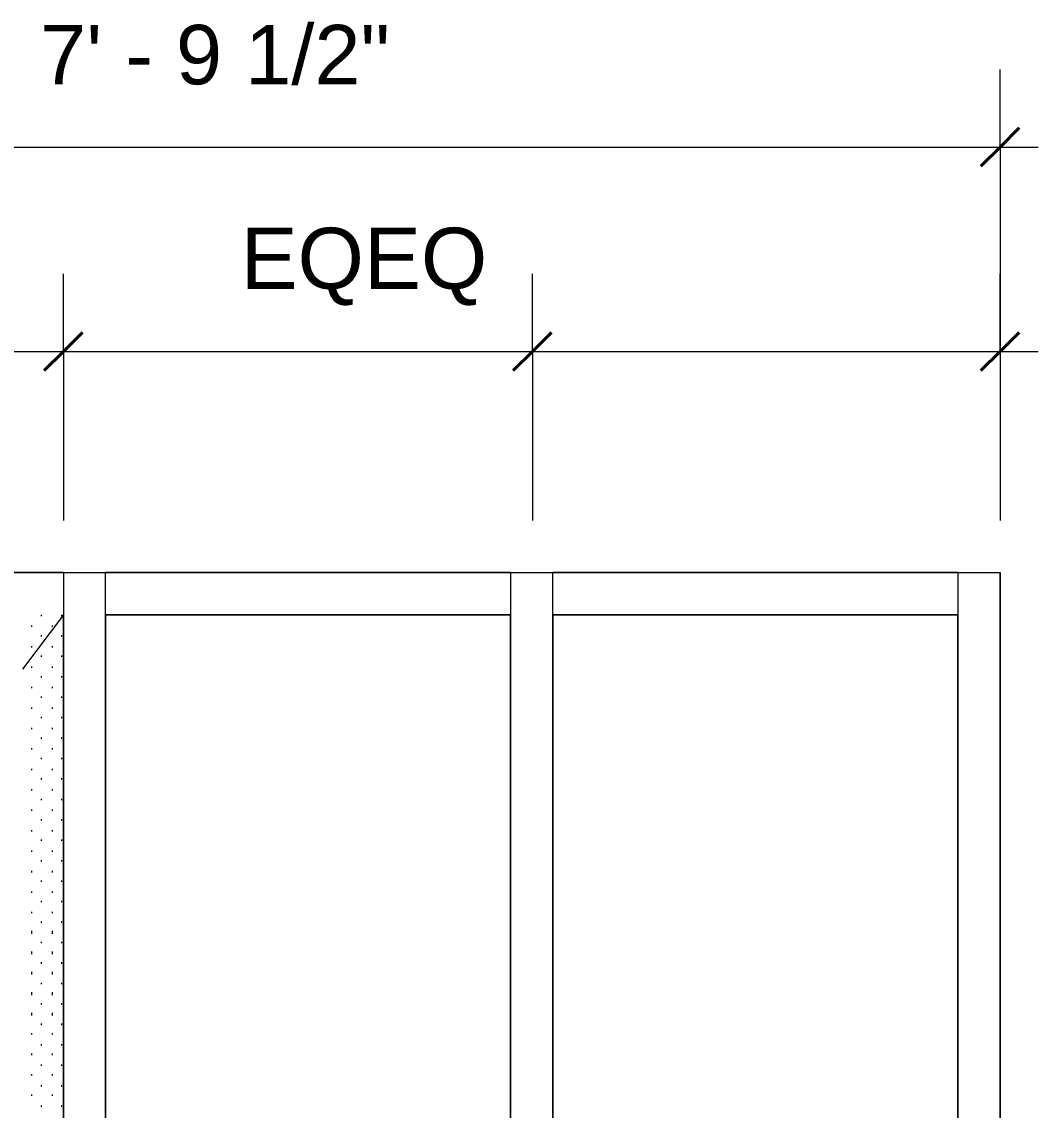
# Model space of a CAD drawing. Header units: inches. Extents: x -6061 to 13621, y -296 to 7483.
# Drawn here: x -5627 to -5567.3, y 671.9 to 735.8 of the extents above; entities that cross this region are included whole.
import ezdxf

# ---------------------------------------------------------------- set-up
doc = ezdxf.new("R2010")
doc.units = ezdxf.units.IN
doc.header["$MEASUREMENT"] = 0
doc.layers.get('0').update_dxf_attribs({"linetype": 'CONTINUOUS'})
doc.styles.add('Arial$001H0', font='arial.ttf')

msp = doc.modelspace()

# ---------------------------------------------------------------- linework, layer by layer
at = {"color": 7, "linetype": 'Continuous', "lineweight": 9, "true_color": 0x000007}
for p, q in [((-5569.5032, 728.47195), (-5569.5032, 733.0371)), ((-5665.29144, 728.47195), (-5567.26067, 728.47195)), ((-5569.5032, 728.47195), (-5569.5032, 706.52715)), ((-5624.52538, 716.45837), (-5624.52538, 721.02353)), ((-5624.52538, 716.45837), (-5624.52538, 721.02353)), ((-5596.97424, 716.45837), (-5596.97424, 721.02353)), ((-5569.5032, 716.45837), (-5569.5032, 721.02353)), ((-5660.5661, 716.45837), (-5622.28284, 716.45837)), ((-5626.76791, 716.45837), (-5596.97424, 716.45837)), ((-5624.52538, 716.45837), (-5624.52538, 706.52715)), ((-5624.52538, 716.45837), (-5624.52538, 706.52715)), ((-5596.97424, 716.45837), (-5567.26067, 716.45837)), ((-5596.97424, 716.45837), (-5596.97424, 706.52715)), ((-5569.5032, 716.45837), (-5569.5032, 706.52715)), ((-5624.52538, 703.48371), (-5660.5661, 703.48371)), ((-5624.52538, 703.48371), (-5622.04257, 703.48371)), ((-5624.52538, 703.48371), (-5624.52538, 607.4552)), ((-5624.52538, 703.48371), (-5624.52538, 701.0009)), ((-5622.04257, 607.4552), (-5622.04257, 703.48371)), ((-5622.04257, 701.0009), (-5622.04257, 703.48371)), ((-5598.25569, 703.48371), (-5622.04257, 703.48371)), ((-5598.25569, 703.48371), (-5598.25569, 701.0009)), ((-5598.25569, 703.48371), (-5595.77289, 703.48371)), ((-5598.25569, 703.48371), (-5598.25569, 607.4552)), ((-5595.77289, 701.0009), (-5595.77289, 703.48371)), ((-5571.98601, 703.48371), (-5595.77289, 703.48371)), ((-5595.77289, 607.4552), (-5595.77289, 703.48371)), ((-5571.98601, 703.48371), (-5571.98601, 701.0009)), ((-5571.98601, 703.48371), (-5569.5032, 703.48371)), ((-5571.98601, 703.48371), (-5571.98601, 607.4552)), ((-5569.5032, 607.4552), (-5569.5032, 703.48371)), ((-5624.52538, 701.0009), (-5626.92809, 697.79728)), ((-5624.52538, 607.4552), (-5624.52538, 701.0009)), ((-5598.25569, 701.0009), (-5622.04257, 701.0009)), ((-5622.04257, 701.0009), (-5622.04257, 609.93801)), ((-5622.04257, 701.0009), (-5598.25569, 701.0009)), ((-5598.25569, 609.93801), (-5598.25569, 701.0009)), ((-5595.77289, 701.0009), (-5571.98601, 701.0009)), ((-5571.98601, 701.0009), (-5595.77289, 701.0009)), ((-5595.77289, 701.0009), (-5595.77289, 609.93801)), ((-5571.98601, 609.93801), (-5571.98601, 701.0009))]:
    msp.add_line(p, q, dxfattribs=at)
at = {"color": 7, "linetype": 'Continuous', "lineweight": 40, "true_color": 0x000007}
for p, q in [((-5569.5032, 728.47195), (-5568.38194, 729.59321)), ((-5569.5032, 728.47195), (-5570.62447, 727.35068)), ((-5624.52538, 716.45837), (-5623.40411, 717.57964)), ((-5624.52538, 716.45837), (-5623.40411, 717.57964)), ((-5596.97424, 716.45837), (-5595.85298, 717.57964)), ((-5569.5032, 716.45837), (-5568.38194, 717.57964)), ((-5624.52538, 716.45837), (-5625.64664, 715.3371)), ((-5624.52538, 716.45837), (-5625.64664, 715.3371)), ((-5596.97424, 716.45837), (-5598.09551, 715.3371)), ((-5569.5032, 716.45837), (-5570.62447, 715.3371))]:
    msp.add_line(p, q, dxfattribs=at)
at = {"color": 7, "linetype": 'Continuous', "lineweight": 18, "true_color": 0x000007}
for p, q in [((-5663.0489, 703.48371), (-5569.5032, 703.48371)), ((-5569.5032, 703.48371), (-5569.5032, 607.4552))]:
    msp.add_line(p, q, dxfattribs=at)
at = {"color": 7, "linetype": 'Continuous', "lineweight": 9, "true_color": 0xffffff}
for p, q in [((-5625.80682, 700.92081), (-5625.80682, 701.0009)), ((-5624.60547, 700.92081), (-5624.60547, 701.0009)), ((-5626.36746, 700.28009), (-5626.36746, 700.36018)), ((-5625.1661, 700.28009), (-5625.1661, 700.36018)), ((-5625.80682, 699.71946), (-5625.80682, 699.79955)), ((-5624.60547, 699.71946), (-5624.60547, 699.79955)), ((-5626.36746, 699.07873), (-5626.36746, 699.15882)), ((-5625.1661, 699.07873), (-5625.1661, 699.15882)), ((-5625.80682, 698.5181), (-5625.80682, 698.59819)), ((-5624.60547, 698.5181), (-5624.60547, 698.59819)), ((-5626.36746, 697.87738), (-5626.36746, 697.95747)), ((-5625.1661, 697.87738), (-5625.1661, 697.95747)), ((-5625.80682, 697.31674), (-5625.80682, 697.39683)), ((-5624.60547, 697.31674), (-5624.60547, 697.39683)), ((-5626.36746, 696.67602), (-5626.36746, 696.75611)), ((-5625.1661, 696.67602), (-5625.1661, 696.75611)), ((-5625.80682, 696.11538), (-5625.80682, 696.19547)), ((-5624.60547, 696.11538), (-5624.60547, 696.19547)), ((-5626.36746, 695.47466), (-5626.36746, 695.55475)), ((-5625.1661, 695.47466), (-5625.1661, 695.55475)), ((-5625.80682, 694.91403), (-5625.80682, 694.99412)), ((-5624.60547, 694.91403), (-5624.60547, 694.99412)), ((-5626.36746, 694.2733), (-5626.36746, 694.35339)), ((-5625.80682, 693.71267), (-5625.80682, 693.79276)), ((-5625.1661, 694.2733), (-5625.1661, 694.35339)), ((-5624.60547, 693.71267), (-5624.60547, 693.79276)), ((-5626.36746, 693.07195), (-5626.36746, 693.15204)), ((-5625.80682, 692.51131), (-5625.80682, 692.5914)), ((-5625.1661, 693.07195), (-5625.1661, 693.15204)), ((-5624.60547, 692.51131), (-5624.60547, 692.5914)), ((-5626.36746, 691.87059), (-5626.36746, 691.95068)), ((-5625.1661, 691.87059), (-5625.1661, 691.95068)), ((-5625.80682, 691.30995), (-5625.80682, 691.39005)), ((-5624.60547, 691.30995), (-5624.60547, 691.39005)), ((-5626.36746, 690.66923), (-5626.36746, 690.74932)), ((-5625.1661, 690.66923), (-5625.1661, 690.74932)), ((-5625.80682, 690.1086), (-5625.80682, 690.18869)), ((-5624.60547, 690.1086), (-5624.60547, 690.18869)), ((-5626.36746, 689.46787), (-5626.36746, 689.54796)), ((-5625.1661, 689.46787), (-5625.1661, 689.54796)), ((-5625.80682, 688.90724), (-5625.80682, 688.98733)), ((-5624.60547, 688.90724), (-5624.60547, 688.98733)), ((-5626.36746, 688.26652), (-5626.36746, 688.34661)), ((-5625.1661, 688.26652), (-5625.1661, 688.34661)), ((-5625.80682, 687.70588), (-5625.80682, 687.78597)), ((-5624.60547, 687.70588), (-5624.60547, 687.78597)), ((-5626.36746, 687.06516), (-5626.36746, 687.14525)), ((-5625.1661, 687.06516), (-5625.1661, 687.14525)), ((-5625.80682, 686.50452), (-5625.80682, 686.58462)), ((-5624.60547, 686.50452), (-5624.60547, 686.58462)), ((-5626.36746, 685.8638), (-5626.36746, 685.94389)), ((-5625.1661, 685.8638), (-5625.1661, 685.94389)), ((-5625.80682, 685.30317), (-5625.80682, 685.38326)), ((-5624.60547, 685.30317), (-5624.60547, 685.38326)), ((-5626.36746, 684.66244), (-5626.36746, 684.74253)), ((-5625.1661, 684.66244), (-5625.1661, 684.74253)), ((-5625.80682, 684.10181), (-5625.80682, 684.1819)), ((-5624.60547, 684.10181), (-5624.60547, 684.1819)), ((-5626.36746, 683.46109), (-5626.36746, 683.54118)), ((-5625.80682, 682.90045), (-5625.80682, 682.98054)), ((-5625.1661, 683.46109), (-5625.1661, 683.54118)), ((-5624.60547, 682.90045), (-5624.60547, 682.98054)), ((-5626.36746, 682.25973), (-5626.36746, 682.41991)), ((-5625.1661, 682.25973), (-5625.1661, 682.41991)), ((-5625.80682, 681.69909), (-5625.80682, 681.77919)), ((-5624.60547, 681.69909), (-5624.60547, 681.77919)), ((-5626.36746, 681.05837), (-5626.36746, 681.21855)), ((-5625.1661, 681.05837), (-5625.1661, 681.21855)), ((-5625.80682, 680.49774), (-5625.80682, 680.57783)), ((-5624.60547, 680.49774), (-5624.60547, 680.57783)), ((-5626.36746, 679.85701), (-5626.36746, 680.01719)), ((-5625.1661, 679.85701), (-5625.1661, 680.01719)), ((-5625.80682, 679.29638), (-5625.80682, 679.37647)), ((-5624.60547, 679.29638), (-5624.60547, 679.37647)), ((-5626.36746, 678.65566), (-5626.36746, 678.81584)), ((-5625.1661, 678.65566), (-5625.1661, 678.81584)), ((-5625.80682, 678.09502), (-5625.80682, 678.17511)), ((-5624.60547, 678.09502), (-5624.60547, 678.17511)), ((-5626.36746, 677.4543), (-5626.36746, 677.61448)), ((-5625.1661, 677.4543), (-5625.1661, 677.61448)), ((-5625.80682, 676.89366), (-5625.80682, 676.97376)), ((-5624.60547, 676.89366), (-5624.60547, 676.97376)), ((-5626.36746, 676.33303), (-5626.36746, 676.41312)), ((-5625.1661, 676.33303), (-5625.1661, 676.41312)), ((-5625.80682, 675.69231), (-5625.80682, 675.7724)), ((-5624.60547, 675.69231), (-5624.60547, 675.7724)), ((-5626.36746, 675.13167), (-5626.36746, 675.21176)), ((-5625.1661, 675.13167), (-5625.1661, 675.21176)), ((-5626.36746, 673.93032), (-5626.36746, 674.01041)), ((-5625.80682, 674.49095), (-5625.80682, 674.57104)), ((-5625.1661, 673.93032), (-5625.1661, 674.01041)), ((-5624.60547, 674.49095), (-5624.60547, 674.57104)), ((-5625.80682, 673.28959), (-5625.80682, 673.36968)), ((-5624.60547, 673.28959), (-5624.60547, 673.36968)), ((-5626.36746, 672.72896), (-5626.36746, 672.80905)), ((-5625.1661, 672.72896), (-5625.1661, 672.80905)), ((-5625.80682, 672.08824), (-5625.80682, 672.16833)), ((-5624.60547, 672.08824), (-5624.60547, 672.16833))]:
    msp.add_line(p, q, dxfattribs=at)

# ---------------------------------------------------------------- texts
at = {"color": 7, "true_color": 0x000007, "style": 'Arial$001H0'}
for s, height, p in [('7\' - 9 1/2"', 3.4905041, (-5625.88709, 732.15572)), ('EQEQ', 3.590405, (-5614.11378, 720.14215))]:
    msp.add_text(s, height=height, dxfattribs=at).set_placement(p)

doc.saveas('drawing.dxf')
